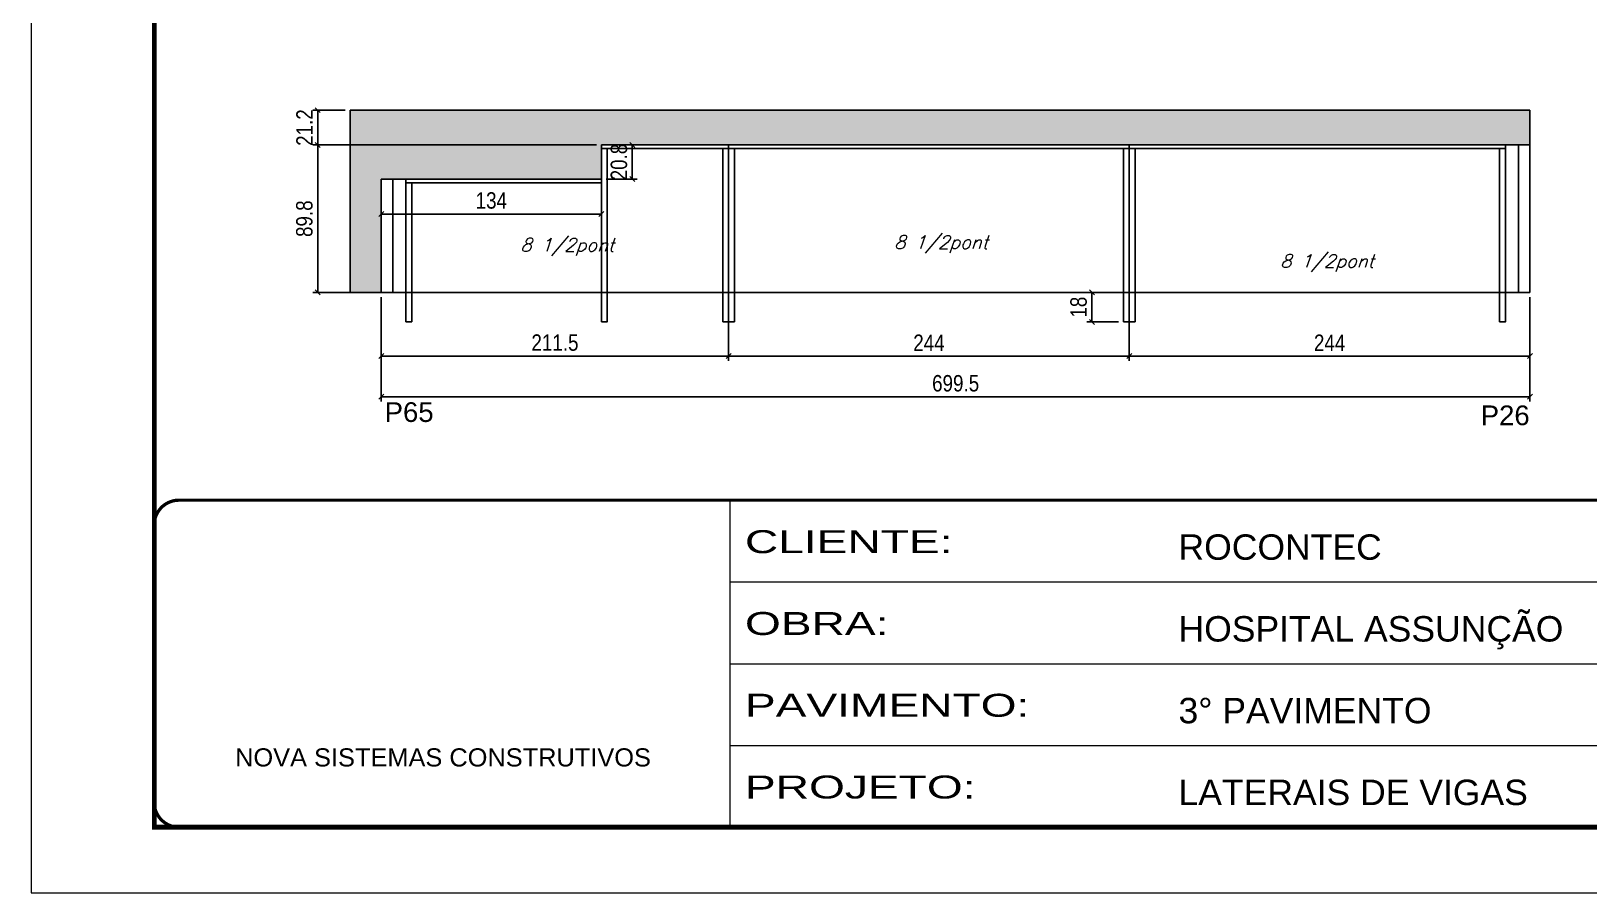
# Model space of a CAD drawing. Extents: x -21493 to -15213, y -12134 to 11887.
# Drawn here: x -19895 to -18946, y 6243 to 6768 of the extents above; entities that cross this region are included whole.
import ezdxf

# ---------------------------------------------------------------- set-up
doc = ezdxf.new("R2010")
doc.units = 0
doc.linetypes.add('CONTINUO', pattern=[0])
doc.linetypes.add('DASHED', pattern=[0.75, 0.5, -0.25])
for name, color, linetype in [('5', 5, 'Continuous'), ('COTA', 241, 'Continuous'), ('Painéis', 200, 'Continuous'), ('SARR_2.2x7', 40, 'Continuous'), ('SARR_3.5x7', 81, 'Continuous'), ('texto', 7, 'Continuous')]:
    doc.layers.add(name, color=color, linetype=linetype)
doc.layers.add('Folhas', color=255, linetype='Continuous', lineweight=9)
doc.layers.add('SARRAFO DE PRESSAO', color=251, linetype='DASHED', lineweight=9)
doc.styles.add('ARIAL', font='arial.ttf')
doc.styles.add('COTA TECNICA', font='techl___.ttf', dxfattribs={"height": 10})
doc.styles.add('Romans', font='romans.shx')
doc.styles.get("Standard").update_dxf_attribs({"font": 'arial.ttf'})
doc.styles.add('Tecnologia', font='')
doc.styles.get('Tecnologia').set_extended_font_data('Forgotten Futurist')
doc.dimstyles.new('PAINEL', dxfattribs={"dimtxt": 10, "dimasz": 3, "dimexe": 3, "dimexo": 3, "dimgap": 3, "dimtad": 1, "dimdec": 1, "dimzin": 12, "dimdsep": 46, "dimtxsty": 'COTA TECNICA', "dimblk1": 'OBLIQUE', "dimblk2": 'OBLIQUE', "dimsah": 1, "dimcen": 0.9, "dimclrd": 4, "dimclre": 4, "dimclrt": 240, "dimadec": 1, "dimazin": 3, "dimtfac": 1, "dimtdec": 1, "dimtmove": 0, "dimatfit": 3, "dimfxl": 1, "dimtolj": 1, "dimtzin": 12, "dimarcsym": 0})

# ---------------------------------------------------------------- blocks, each defined once
blk = doc.blocks.new('_Oblique')
at = {"color": 0, "linetype": 'ByBlock', "lineweight": -2}
blk.add_line((-0.5, -0.5), (0.5, 0.5), dxfattribs=at)
blk = doc.blocks.new('*D518')
at = {"layer": 'COTA', "color": 4, "lineweight": -2, "ltscale": 25, "transparency": 16777216}
for p, q in [((-19226.18, 6605.78), (-19226.18, 6567.01)), ((-18982.18, 6605.78), (-18982.18, 6567.01)), ((-18982.18, 6570.01), (-19226.18, 6570.01))]:
    blk.add_line(p, q, dxfattribs=at)
at = {"layer": 'Defpoints', "color": 0, "ltscale": 25, "transparency": 16777216}
for p in [(-19226.18, 6608.78), (-18982.18, 6608.78), (-19226.18, 6570.01)]:
    blk.add_point(p, dxfattribs=at)
at = {"layer": 'COTA', "color": 4, "lineweight": -2, "ltscale": 25, "transparency": 16777216, "xscale": 3, "yscale": 3, "zscale": 3, "rotation": 180}
blk.add_blockref('_Oblique', (-19226.18, 6570.01), dxfattribs=at)
at = {"layer": 'COTA', "color": 4, "lineweight": -2, "ltscale": 25, "transparency": 16777216, "xscale": 3, "yscale": 3, "zscale": 3}
blk.add_blockref('_Oblique', (-18982.18, 6570.01), dxfattribs=at)
at = {"layer": 'COTA', "color": 240, "ltscale": 25, "transparency": 16777216, "insert": (-19104.18, 6578.09), "char_height": 10, "attachment_point": 5, "style": 'COTA TECNICA'}
blk.add_mtext('\\A1;244', dxfattribs=at)
blk = doc.blocks.new('*D8')
at = {"layer": 'COTA', "color": 4, "lineweight": -2, "ltscale": 25, "transparency": 16777216}
for p, q in [((-19470.18, 6645.78), (-19470.18, 6567.01)), ((-19226.18, 6645.78), (-19226.18, 6567.01)), ((-19226.18, 6570.01), (-19470.18, 6570.01))]:
    blk.add_line(p, q, dxfattribs=at)
at = {"layer": 'Defpoints', "color": 0, "ltscale": 25, "transparency": 16777216}
for p in [(-19470.18, 6648.78), (-19226.18, 6648.78), (-19470.18, 6570.01)]:
    blk.add_point(p, dxfattribs=at)
at = {"layer": 'COTA', "color": 4, "lineweight": -2, "ltscale": 25, "transparency": 16777216, "xscale": 3, "yscale": 3, "zscale": 3, "rotation": 180}
blk.add_blockref('_Oblique', (-19470.18, 6570.01), dxfattribs=at)
at = {"layer": 'COTA', "color": 4, "lineweight": -2, "ltscale": 25, "transparency": 16777216, "xscale": 3, "yscale": 3, "zscale": 3}
blk.add_blockref('_Oblique', (-19226.18, 6570.01), dxfattribs=at)
at = {"layer": 'COTA', "color": 240, "ltscale": 25, "transparency": 16777216, "insert": (-19348.18, 6578.09), "char_height": 10, "attachment_point": 5, "style": 'COTA TECNICA'}
blk.add_mtext('\\A1;244', dxfattribs=at)
blk = doc.blocks.new('*D519')
at = {"layer": 'COTA', "color": 4, "lineweight": -2, "ltscale": 25, "transparency": 16777216}
for p, q in [((-19470.18, 6645.78), (-19470.18, 6567.01)), ((-19681.68, 6605.78), (-19681.68, 6567.01)), ((-19470.18, 6570.01), (-19681.68, 6570.01))]:
    blk.add_line(p, q, dxfattribs=at)
at = {"layer": 'Defpoints', "color": 0, "ltscale": 25, "transparency": 16777216}
for p in [(-19470.18, 6648.78), (-19681.68, 6608.78), (-19681.68, 6570.01)]:
    blk.add_point(p, dxfattribs=at)
at = {"layer": 'COTA', "color": 4, "lineweight": -2, "ltscale": 25, "transparency": 16777216, "xscale": 3, "yscale": 3, "zscale": 3, "rotation": 180}
blk.add_blockref('_Oblique', (-19681.68, 6570.01), dxfattribs=at)
at = {"layer": 'COTA', "color": 4, "lineweight": -2, "ltscale": 25, "transparency": 16777216, "xscale": 3, "yscale": 3, "zscale": 3}
blk.add_blockref('_Oblique', (-19470.18, 6570.01), dxfattribs=at)
at = {"layer": 'COTA', "color": 240, "ltscale": 25, "transparency": 16777216, "insert": (-19575.93, 6578.12), "char_height": 10, "attachment_point": 5, "style": 'COTA TECNICA'}
blk.add_mtext('\\A1;211.5', dxfattribs=at)
blk = doc.blocks.new('*D520')
at = {"layer": 'COTA', "color": 4, "lineweight": -2, "ltscale": 25, "transparency": 16777216}
for p, q in [((-19681.68, 6674.78), (-19681.68, 6653.49)), ((-19547.68, 6674.78), (-19547.68, 6653.49)), ((-19547.68, 6656.49), (-19681.68, 6656.49))]:
    blk.add_line(p, q, dxfattribs=at)
at = {"layer": 'Defpoints', "color": 0, "ltscale": 25, "transparency": 16777216}
for p in [(-19681.68, 6677.78), (-19547.68, 6677.78), (-19681.68, 6656.49)]:
    blk.add_point(p, dxfattribs=at)
at = {"layer": 'COTA', "color": 4, "lineweight": -2, "ltscale": 25, "transparency": 16777216, "xscale": 3, "yscale": 3, "zscale": 3, "rotation": 180}
blk.add_blockref('_Oblique', (-19681.68, 6656.49), dxfattribs=at)
at = {"layer": 'COTA', "color": 4, "lineweight": -2, "ltscale": 25, "transparency": 16777216, "xscale": 3, "yscale": 3, "zscale": 3}
blk.add_blockref('_Oblique', (-19547.68, 6656.49), dxfattribs=at)
at = {"layer": 'COTA', "color": 240, "ltscale": 25, "transparency": 16777216, "insert": (-19614.68, 6664.71), "char_height": 10, "attachment_point": 5, "style": 'COTA TECNICA'}
blk.add_mtext('\\A1;134', dxfattribs=at)
blk = doc.blocks.new('*D521')
at = {"layer": 'COTA', "color": 4, "lineweight": -2, "ltscale": 25, "transparency": 16777216}
for p, q in [((-19544.68, 6698.58), (-19525.82, 6698.58)), ((-19528.82, 6698.58), (-19528.82, 6677.78)), ((-19544.68, 6677.78), (-19525.82, 6677.78))]:
    blk.add_line(p, q, dxfattribs=at)
at = {"layer": 'Defpoints', "color": 0, "ltscale": 25, "transparency": 16777216}
for p in [(-19547.68, 6698.58), (-19547.68, 6677.78), (-19528.82, 6677.78)]:
    blk.add_point(p, dxfattribs=at)
at = {"layer": 'COTA', "color": 4, "lineweight": -2, "ltscale": 25, "transparency": 16777216, "xscale": 3, "yscale": 3, "zscale": 3}
for p, rotation in [((-19528.82, 6698.58), 90), ((-19528.82, 6677.78), 270)]:
    blk.add_blockref('_Oblique', p, dxfattribs=dict(at, rotation=rotation))
at = {"layer": 'COTA', "color": 240, "ltscale": 25, "transparency": 16777216, "insert": (-19536.94, 6688.18), "char_height": 10, "attachment_point": 5, "rotation": 90, "style": 'COTA TECNICA'}
blk.add_mtext('\\A1;20.8', dxfattribs=at)
blk = doc.blocks.new('*D522')
at = {"layer": 'COTA', "color": 4, "lineweight": -2, "ltscale": 25, "transparency": 16777216}
for p, q in [((-19703.68, 6698.58), (-19723.4, 6698.58)), ((-19720.4, 6608.78), (-19720.4, 6698.58)), ((-18985.18, 6608.78), (-19723.4, 6608.78))]:
    blk.add_line(p, q, dxfattribs=at)
at = {"layer": 'Defpoints', "color": 0, "ltscale": 25, "transparency": 16777216}
for p in [(-19720.4, 6698.58), (-19700.68, 6698.58), (-18982.18, 6608.78)]:
    blk.add_point(p, dxfattribs=at)
at = {"layer": 'COTA', "color": 4, "lineweight": -2, "ltscale": 25, "transparency": 16777216, "xscale": 3, "yscale": 3, "zscale": 3}
for p, rotation in [((-19720.4, 6698.58), 90), ((-19720.4, 6608.78), 270)]:
    blk.add_blockref('_Oblique', p, dxfattribs=dict(at, rotation=rotation))
at = {"layer": 'COTA', "color": 240, "ltscale": 25, "transparency": 16777216, "insert": (-19728.5, 6653.68), "char_height": 10, "attachment_point": 5, "rotation": 90, "style": 'COTA TECNICA'}
blk.add_mtext('\\A1;89.8', dxfattribs=at)
blk = doc.blocks.new('*D9')
at = {"layer": 'COTA', "color": 4, "lineweight": -2, "ltscale": 25, "transparency": 16777216}
for p, q in [((-19703.68, 6719.78), (-19723.4, 6719.78)), ((-19720.4, 6719.78), (-19720.4, 6698.58)), ((-19550.68, 6698.58), (-19723.4, 6698.58))]:
    blk.add_line(p, q, dxfattribs=at)
at = {"layer": 'Defpoints', "color": 0, "ltscale": 25, "transparency": 16777216}
for p in [(-19700.68, 6719.78), (-19720.4, 6698.58), (-19547.68, 6698.58)]:
    blk.add_point(p, dxfattribs=at)
at = {"layer": 'COTA', "color": 4, "lineweight": -2, "ltscale": 25, "transparency": 16777216, "xscale": 3, "yscale": 3, "zscale": 3}
for p, rotation in [((-19720.4, 6719.78), 90), ((-19720.4, 6698.58), 270)]:
    blk.add_blockref('_Oblique', p, dxfattribs=dict(at, rotation=rotation))
at = {"layer": 'COTA', "color": 240, "ltscale": 25, "transparency": 16777216, "insert": (-19728.45, 6709.18), "char_height": 10, "attachment_point": 5, "rotation": 90, "style": 'COTA TECNICA'}
blk.add_mtext('\\A1;21.2', dxfattribs=at)
blk = doc.blocks.new('*D10')
at = {"layer": 'COTA', "color": 4, "lineweight": -2, "ltscale": 25, "transparency": 16777216}
for p, q in [((-19232.68, 6608.78), (-19251.94, 6608.78)), ((-19248.94, 6590.78), (-19248.94, 6608.78)), ((-19232.68, 6590.78), (-19251.94, 6590.78))]:
    blk.add_line(p, q, dxfattribs=at)
at = {"layer": 'Defpoints', "color": 0, "ltscale": 25, "transparency": 16777216}
for p in [(-19248.94, 6608.78), (-19229.68, 6608.78), (-19229.68, 6590.78)]:
    blk.add_point(p, dxfattribs=at)
at = {"layer": 'COTA', "color": 4, "lineweight": -2, "ltscale": 25, "transparency": 16777216, "xscale": 3, "yscale": 3, "zscale": 3}
for p, rotation in [((-19248.94, 6608.78), 90), ((-19248.94, 6590.78), 270)]:
    blk.add_blockref('_Oblique', p, dxfattribs=dict(at, rotation=rotation))
at = {"layer": 'COTA', "color": 240, "ltscale": 25, "transparency": 16777216, "insert": (-19257.04, 6599.78), "char_height": 10, "attachment_point": 5, "rotation": 90, "style": 'COTA TECNICA'}
blk.add_mtext('\\A1;18', dxfattribs=at)
blk = doc.blocks.new('*D523')
at = {"layer": 'COTA', "color": 4, "lineweight": -2, "ltscale": 25, "transparency": 16777216}
for p, q in [((-19681.68, 6605.78), (-19681.68, 6542.2)), ((-18982.18, 6605.78), (-18982.18, 6542.2)), ((-18982.18, 6545.2), (-19681.68, 6545.2))]:
    blk.add_line(p, q, dxfattribs=at)
at = {"layer": 'Defpoints', "color": 0, "ltscale": 25, "transparency": 16777216}
for p in [(-19681.68, 6608.78), (-18982.18, 6608.78), (-19681.68, 6545.2)]:
    blk.add_point(p, dxfattribs=at)
at = {"layer": 'COTA', "color": 4, "lineweight": -2, "ltscale": 25, "transparency": 16777216, "xscale": 3, "yscale": 3, "zscale": 3, "rotation": 180}
blk.add_blockref('_Oblique', (-19681.68, 6545.2), dxfattribs=at)
at = {"layer": 'COTA', "color": 4, "lineweight": -2, "ltscale": 25, "transparency": 16777216, "xscale": 3, "yscale": 3, "zscale": 3}
blk.add_blockref('_Oblique', (-18982.18, 6545.2), dxfattribs=at)
at = {"layer": 'COTA', "color": 240, "ltscale": 25, "transparency": 16777216, "insert": (-19331.93, 6553.34), "char_height": 10, "attachment_point": 5, "style": 'COTA TECNICA'}
blk.add_mtext('\\A1;699.5', dxfattribs=at)
blk = doc.blocks.new('9999999999')
at = {"color": 30, "linetype": 'CONTINUO'}
for p, q in [((98564.56, 34230.21), (98564.56, 34429.45)), ((98564.56, 34379.64), (99583.98, 34379.64)), ((98564.56, 34329.83), (99487.98, 34329.83)), ((98564.56, 34280.02), (99487.98, 34280.02))]:
    blk.add_line(p, q, dxfattribs=at)
at = {"color": 30, "linetype": 'CONTINUO', "const_width": 2}
blk.add_lwpolyline([(99583.98, 34230.21), (99583.98, 34414.45, 0.414214), (99568.98, 34429.45), (98228.98, 34429.45, 0.414214), (98213.98, 34414.45), (98213.98, 34245.21, 0.414214), (98228.98, 34230.21), (99583.98, 34230.21)], format="xyb", dxfattribs=at)
at = {"layer": 'Folhas'}
blk.add_lwpolyline([(98138.98, 34190.21), (99623.98, 34190.21), (99623.98, 35240.21), (98138.98, 35240.21)], close=True, dxfattribs=at)
at = {"layer": 'Folhas', "color": 30, "const_width": 3}
blk.add_lwpolyline([(98213.98, 34230.21), (99583.98, 34230.21), (99583.98, 35200.21), (98213.98, 35200.21)], close=True, dxfattribs=at)
at = {"color": 7, "linetype": 'Continuous', "ltscale": 5, "style": 'ARIAL'}
for s, height, p in [('ROCONTEC', 15.483, (98837.68, 34393.13)), ('HOSPITAL ASSUNÇÃO', 15.4829, (98837.68, 34343.32)), ('3° PAVIMENTO', 15.4829, (98837.68, 34293.51)), ('NOVA SISTEMAS CONSTRUTIVOS', 11.0592, (98263.19, 34267.21)), ('LATERAIS DE VIGAS', 15.4829, (98837.68, 34243.7))]:
    blk.add_text(s, height=height, dxfattribs=at).set_placement(p)
at = {"layer": 'Folhas', "color": 7, "style": 'Tecnologia', "width": 1.5}
for s, p in [('CLIENTE:', (98573.65, 34397.17)), ('OBRA:', (98573.65, 34347.31)), ('PAVIMENTO:', (98573.65, 34297.5)), ('PROJETO:', (98573.65, 34247.69))]:
    blk.add_text(s, height=14, dxfattribs=at).set_placement(p)

msp = doc.modelspace()

# ---------------------------------------------------------------- hatches: boundary and pattern name
at = {"layer": 'COTA', "linetype": 'ByBlock'}
h = msp.add_hatch(dxfattribs=at)
h.set_pattern_fill('AR-CONC', color=256, scale=0.03)
h.set_pattern_definition([(50, (-160229.1976, -26044.2673), (5.46554007, -0.47817257), [0.5715, -6.2865]), (355, (-160229.1976, -26044.2673), (-1.05730264, 5.73170536), [0.4572, -5.02921753]), (100.4514447, (-160228.742, -26044.307), (4.40823741, 5.25353256), [0.48570026, -5.34270734]), (46.1842, (-160229.1976, -26042.743), (8.13237123, -1.26126984), [0.85725, -9.42975]), (96.6355576, (-160228.52, -26042.8484), (7.122124, 7.42278374), [0.7285507, -8.01406824]), (351.184151, (-160229.198, -26042.743), (7.122124, 7.42278374), [0.685799, -7.54379196]), (21, (-160228.4356, -26043.1243), (4.54843174, -3.06795595), [0.5715, -6.2865]), (326, (-160228.4356, -26043.1243), (1.85406085, 5.52563898), [0.4572, -5.0292]), (71.451445, (-160228.0566, -26043.38), (6.40249258, 2.45768307), [0.48570026, -5.34269813]), (37.5, (-160229.1976, -26044.2673), (0.092658098, 2.536651166), [0, -4.96824, 0, -5.1054, 0, -5.04825]), (7.5, (-160229.1976, -26044.2673), (2.004589875, 3.005417245), [0, -2.91084, 0, -4.85394, 0, -1.92405]), (327.5, (-160230.8969, -26044.2673), (4.067717855, -0.17186232), [0, -1.905, 0, -5.9436, 0, -7.8867]), (317.5, (-160231.659, -26044.2673), (4.44387544, 0.76279473), [0, -2.4765, 0, -3.94716, 0, -5.6007])])
h.paths.add_polyline_path([(-19547.68, 6677.78), (-19547.68, 6696.39), (-19547.68, 6698.58), (-18982.18, 6698.58), (-18982.18, 6719.78), (-19547.68, 6719.78), (-19681.68, 6719.78), (-19700.68, 6719.78), (-19700.68, 6608.78), (-19681.68, 6608.78), (-19681.68, 6677.78)])

# ---------------------------------------------------------------- linework, layer by layer
for p, q in [((-19681.68, 6719.78), (-19700.68, 6719.78)), ((-19700.68, 6719.78), (-19700.68, 6608.78)), ((-19547.68, 6719.78), (-19681.68, 6719.78)), ((-18982.18, 6719.78), (-19547.68, 6719.78)), ((-18982.18, 6698.58), (-18982.18, 6719.78)), ((-19681.68, 6608.78), (-19700.68, 6608.78))]:
    msp.add_line(p, q, dxfattribs=at)
at = {"layer": 'Painéis'}
for p, q in [((-18982.18, 6698.58), (-19547.68, 6698.58)), ((-19547.68, 6677.78), (-19681.68, 6677.78)), ((-18982.18, 6608.78), (-19681.68, 6608.78))]:
    msp.add_line(p, q, dxfattribs=at)
at = {"layer": 'Painéis', "ltscale": 25}
for p, q in [((-19547.68, 6698.58), (-19547.68, 6677.78)), ((-19470.18, 6608.78), (-19470.18, 6698.58)), ((-19226.18, 6608.78), (-19226.18, 6698.58)), ((-18982.18, 6608.78), (-18982.18, 6698.58)), ((-19681.68, 6677.78), (-19681.68, 6608.78))]:
    msp.add_line(p, q, dxfattribs=at)
at = {"layer": 'SARR_2.2x7', "linetype": 'Continuous'}
for p, q in [((-18989.18, 6608.78), (-18989.18, 6698.58)), ((-19470.18, 6696.38), (-19547.68, 6696.38)), ((-19226.18, 6696.38), (-19470.18, 6696.38)), ((-18997.18, 6696.38), (-19226.18, 6696.38)), ((-19674.68, 6677.78), (-19674.68, 6608.78)), ((-19547.68, 6675.58), (-19666.68, 6675.58))]:
    msp.add_line(p, q, dxfattribs=at)
at = {"layer": 'SARR_3.5x7'}
for p, q in [((-19547.68, 6696.39), (-19547.68, 6590.79)), ((-19473.68, 6696.38), (-19473.68, 6590.78)), ((-19470.18, 6696.38), (-19470.18, 6590.78)), ((-19466.68, 6696.38), (-19466.68, 6590.78)), ((-19229.68, 6696.38), (-19229.68, 6590.78)), ((-19226.18, 6696.38), (-19226.18, 6590.78)), ((-19222.68, 6696.38), (-19222.68, 6590.78)), ((-19000.68, 6590.78), (-19000.68, 6696.38)), ((-19666.68, 6677.78), (-19666.68, 6590.78)), ((-19663.18, 6675.58), (-19663.18, 6590.78)), ((-19666.68, 6590.78), (-19663.18, 6590.78)), ((-19466.68, 6590.78), (-19473.68, 6590.78)), ((-19222.68, 6590.78), (-19229.68, 6590.78))]:
    msp.add_line(p, q, dxfattribs=at)
for points in [[(-18997.18, 6698.58), (-18997.18, 6590.78), (-19000.68, 6590.78)], [(-19544.18, 6696.39), (-19544.18, 6590.79), (-19547.68, 6590.79)]]:
    msp.add_lwpolyline(points, dxfattribs=at)

# ---------------------------------------------------------------- block references
at = {"layer": 'SARRAFO DE PRESSAO', "color": 6, "linetype": 'ByBlock'}
msp.add_blockref('9999999999', (-118033.89, -27947.27), dxfattribs=at)

# ---------------------------------------------------------------- texts
at = {"layer": '5', "linetype": 'Continuous'}
for s, p in [('P65', (-19679.64, 6529.83)), ('P26', (-19012.19, 6527.87))]:
    msp.add_text(s, height=12, rotation=359.99996, dxfattribs=at).set_placement(p)
at = {"layer": 'texto', "color": 2, "char_height": 8, "attachment_point": 5, "style": 'Romans'}
for insert in [(-19568.45, 6636.39), (-19340.8, 6638.06), (-19105.76, 6626.56)]:
    msp.add_mtext('{\\Q19;\\C256;8 1/2pont}', dxfattribs=dict(at, insert=insert))

# ---------------------------------------------------------------- dimensions: what is measured, and where the dimension line sits
at = {"layer": 'COTA', "ltscale": 25}
for base, p1, p2, picture, middle in [((-19720.4, 6698.58), (-19700.68, 6719.78), (-19547.68, 6698.58), '*D9', (-19720.4, 6709.18)), ((-19528.82, 6677.78), (-19547.68, 6698.58), (-19547.68, 6677.78), '*D521', (-19528.82, 6688.18))]:
    dim = msp.add_linear_dim(base=base, p1=p1, p2=p2, angle=90, dimstyle='PAINEL', dxfattribs=at)
    dim.commit()
    dim.dimension.update_dxf_attribs({"geometry": picture, "text_midpoint": middle, "dimtype": 160})
for base, p1, p2, angle, picture, middle in [((-19720.4, 6698.58), (-18982.18, 6608.78), (-19700.68, 6698.58), 90, '*D522', (-19728.5, 6653.68)), ((-19681.68, 6656.49), (-19547.68, 6677.78), (-19681.68, 6677.78), 180, '*D520', (-19614.68, 6664.71)), ((-19681.68, 6545.2), (-18982.18, 6608.78), (-19681.68, 6608.78), 180, '*D523', (-19331.93, 6553.34)), ((-19248.94, 6608.78), (-19229.68, 6590.78), (-19229.68, 6608.78), 90, '*D10', (-19257.04, 6599.78)), ((-19226.18, 6570.01), (-18982.18, 6608.78), (-19226.18, 6608.78), 180, '*D518', (-19104.18, 6578.09))]:
    dim = msp.add_linear_dim(base=base, p1=p1, p2=p2, angle=angle, dimstyle='PAINEL', dxfattribs=at)
    dim.commit()
    dim.dimension.update_dxf_attribs({"geometry": picture, "text_midpoint": middle})
for base, p1, p2, picture, middle in [((-19681.68, 6570.01), (-19470.18, 6648.78), (-19681.68, 6608.78), '*D519', (-19575.93, 6578.12)), ((-19470.18, 6570.01), (-19226.18, 6648.78), (-19470.18, 6648.78), '*D8', (-19348.18, 6578.09))]:
    dim = msp.add_linear_dim(base=base, p1=p1, p2=p2, angle=180, dimstyle='PAINEL', override={"dimtmove": 1}, dxfattribs=at)
    dim.commit()
    dim.dimension.update_dxf_attribs({"geometry": picture, "text_midpoint": middle})

doc.saveas('drawing.dxf')
